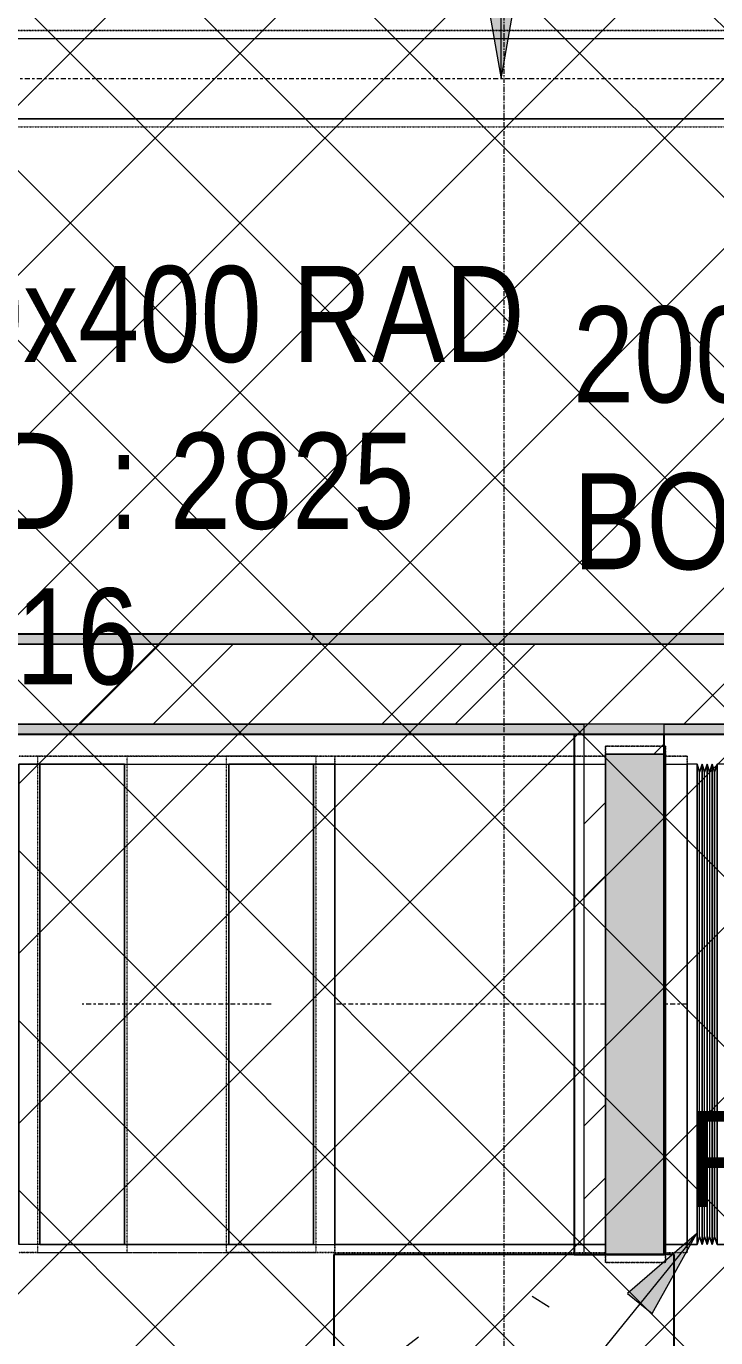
# Model space of a CAD drawing. Header units: inches. Extents: x -83664 to 20107, y -47222 to 19398.
# Drawn here: x -29166 to -27444, y -27548 to -24271 of the extents above; entities that cross this region are included whole.
import ezdxf

# ---------------------------------------------------------------- set-up
doc = ezdxf.new("R2010")
doc.units = ezdxf.units.IN
doc.header["$MEASUREMENT"] = 0
for name, pattern in [('Center', [29.999999, 12, -6, 6, -6]), ('Grid Line', [22.225, 12.7, -3.175, 3.175, -3.175]), ('Hidden 0_50', [1.0584, 0.5292, -0.5292])]:
    doc.linetypes.add(name, pattern=pattern)
for name, color, linetype, lineweight in [('A-DETL-GENF', 7, 'Continuous', 9), ('A-WALL', 7, 'Continuous', 9), ('A-WALL-PATT', 7, 'Continuous', 25), ('G-ANNO-TEXT', 7, 'Continuous', 9), ('M-HVAC-DUCT-CNTR', 7, 'Center', 9), ('M-HVAC-DUCT-IDEN', 7, 'Continuous', 18), ('S-GRID', 7, 'Continuous', 9)]:
    doc.layers.add(name, color=color, linetype=linetype, lineweight=lineweight)
doc.layers.add('M-HVAC-DUCT', color=7, linetype='Continuous', lineweight=9, true_color=0xffe97f)
doc.styles.add('Arial Narrow_21', font='ARIALN.TTF', dxfattribs={"height": 240})
pattern_1 = [(0, (0, 0), (1219.2, 304.8), [50.292, -864.108, 50.292, -864.108, -4876.8]), (0, (0, 0), (1219.2, 304.8), [-1828.8, 50.292, -1778.508, 50.292, -864.108, -2133.6]), (0, (0, 0), (1219.2, 304.8), [-4572, 50.292, -559.308, 50.292, -1473.708]), (120, (457.2, 152.4), (-873.56454, 903.45817), [50.292, -864.108, 50.292, -864.108, -4876.8]), (120, (457.2, 152.4), (-873.56454, 903.45817), [-1828.8, 50.292, -1778.508, 50.292, -864.108, -2133.6]), (120, (457.2, 152.4), (-873.56454, 903.45817), [-4572, 50.292, -559.308, 50.292, -1473.708]), (240, (609.6, 762), (-345.63546, -1208.25817), [50.292, -864.108, 50.292, -864.108, -4876.8]), (240, (609.6, 762), (-345.63546, -1208.25817), [-1828.8, 50.292, -1778.508, 50.292, -864.108, -2133.6]), (240, (609.6, 762), (-345.63546, -1208.25817), [-4572, 50.292, -559.308, 50.292, -1473.708])]
pattern_2 = [(45, (0, 0), (-377.1708, 377.1708), []), (45, (0, 571.5), (-377.1708, 377.1708), [])]

# ---------------------------------------------------------------- blocks, each defined once
blk = doc.blocks.new('M_Rectangular Elbow - Radius - 0_75 W-8294785-FIRST FLOOR AC CONDITIONING LAYOUT - PART A')
at = {"layer": 'M-HVAC-DUCT', "color": 6, "true_color": 0xff00ff}
for p, q in [((123008.5, 72257.7), (122796.9, 72257.7)), ((122796.9, 72257.7), (122796.9, 71057.7)), ((122796.9, 72257.7), (123061.4, 72257.7)), ((123008.5, 71057.7), (123008.5, 72257.7)), ((123061.4, 72257.7), (123008.5, 72257.7)), ((123061.4, 72257.7), (123061.4, 71057.7)), ((123061.4, 71057.7), (123061.4, 72257.7)), ((122796.9, 71057.7), (123008.5, 71057.7)), ((122796.9, 71057.7), (123061.4, 71057.7)), ((123008.5, 71057.7), (123061.4, 71057.7))]:
    blk.add_line(p, q, dxfattribs=at)
blk = doc.blocks.new('GCE-DA-Fire Damper-Rectangular - Standard-8296427-FIRST FLOOR AC CONDITIONING LAYOUT - PART A')
at = {"layer": 'A-DETL-GENF', "true_color": 0xff00ff}
blk.add_hatch(color=6, dxfattribs=at).paths.add_polyline_path([(-75, 625), (75, 625), (75, -625), (-75, -625), (-75, 318.4)])
at = {"layer": 'A-DETL-GENF', "color": 6, "true_color": 0xff00ff}
for p, q in [((75, 625), (-75, 625)), ((-75, 625), (-75, -625)), ((75, -625), (75, 625)), ((-75, -625), (75, -625))]:
    blk.add_line(p, q, dxfattribs=at)
at = {"layer": 'M-HVAC-DUCT', "color": 6, "true_color": 0xff00ff}
for p, q in [((-75, -625), (-75, 625)), ((-75, 625), (75, 625)), ((75, 625), (75, -625)), ((75, -625), (-75, -625))]:
    blk.add_line(p, q, dxfattribs=at)
blk = doc.blocks.new('Bmt_ME_DUCRectangular Flexible connection_FCU - Standard-9576350-FIRST FLOOR AC CONDITIONING LAYOUT - PART A')
at = {"layer": 'M-HVAC-DUCT', "color": 6, "true_color": 0xff00ff}
for p, q in [((-50, -600), (-50, 600)), ((-50, 600), (-50, -600)), ((-50, 600), (-25, 600)), ((-50, 600), (-25, 600)), ((-25, -600), (-25, 600)), ((-25, 600), (-25, -600)), ((-25, 600), (-25, -600)), ((-25, -600), (-25, 600)), ((-25, 600), (-18.75, 580)), ((-18.75, 580), (-25, 600)), ((-12.5, 600), (-18.75, 580)), ((-18.75, 580), (-12.5, 600)), ((-12.5, 600), (-6.25, 580)), ((-6.25, 580), (-12.5, 600)), ((-12.5, 600), (-12.5, -600)), ((-12.5, -600), (-12.5, 600)), ((0, 600), (-6.25, 580)), ((-6.25, 580), (0, 600)), ((0, 600), (6.25, 580)), ((6.25, 580), (0, 600)), ((0, -600), (0, 600)), ((0, 600), (0, -600)), ((12.5, 600), (6.25, 580)), ((6.25, 580), (12.5, 600)), ((12.5, 600), (18.75, 580)), ((18.75, 580), (12.5, 600)), ((12.5, 600), (12.5, -600)), ((12.5, -600), (12.5, 600)), ((25, 600), (18.75, 580)), ((18.75, 580), (25, 600)), ((25, -600), (25, 600)), ((25, 600), (25, -600)), ((25, 600), (50, 600)), ((25, 600), (50, 600)), ((25, 600), (25, -600)), ((25, -600), (25, 600)), ((50, -600), (50, 600)), ((50, 600), (50, -600)), ((-18.75, -580), (-18.75, 580)), ((-18.75, 580), (-18.75, -580)), ((-6.25, 580), (-6.25, -580)), ((-6.25, 580), (-6.25, -580)), ((6.25, -580), (6.25, 580)), ((6.25, -580), (6.25, 580)), ((18.75, -580), (18.75, 580)), ((18.75, -580), (18.75, 580)), ((-25, -600), (-18.75, -580)), ((-18.75, -580), (-25, -600)), ((-12.5, -600), (-18.75, -580)), ((-18.75, -580), (-12.5, -600)), ((-12.5, -600), (-6.25, -580)), ((-6.25, -580), (-12.5, -600)), ((0, -600), (-6.25, -580)), ((-6.25, -580), (0, -600)), ((0, -600), (6.25, -580)), ((6.25, -580), (0, -600)), ((12.5, -600), (6.25, -580)), ((6.25, -580), (12.5, -600)), ((12.5, -600), (18.75, -580)), ((18.75, -580), (12.5, -600)), ((25, -600), (18.75, -580)), ((18.75, -580), (25, -600)), ((-25, -600), (-50, -600)), ((-50, -600), (-25, -600)), ((25, -600), (50, -600)), ((50, -600), (25, -600))]:
    blk.add_line(p, q, dxfattribs=at)
blk = doc.blocks.new('TEMW-SMBZ-HO-BM-HVAC-00002_rvt-1-FIRST FLOOR AC CONDITIONING LAYOUT - PART A')
at = {"layer": 'M-HVAC-DUCT', "color": 6, "linetype": 'Hidden 0_50', "true_color": 0xff00ff}
for p, q in [((124159.4, 74090.2), (120224.9, 74090.2)), ((120224.9, 74090.2), (124159.4, 74090.2)), ((120224.9, 73850.2), (124159.4, 73850.2)), ((120224.9, 73850.2), (124159.4, 73850.2)), ((123887.4, 72302.7), (123737.4, 72302.7)), ((123737.4, 72302.7), (123737.4, 71012.7)), ((123737.4, 71012.7), (123737.4, 72302.7)), ((123737.4, 72302.7), (123887.4, 72302.7)), ((123887.4, 71012.7), (123887.4, 72302.7)), ((123887.4, 72302.7), (123887.4, 71012.7)), ((122272, 72277.7), (122318.9, 72277.7)), ((122542.5, 72277.7), (122272, 72277.7)), ((122542.5, 72277.7), (122318.9, 72277.7)), ((122318.9, 72277.7), (122318.9, 71037.7)), ((122318.9, 72277.7), (122790.9, 72277.7)), ((122542.5, 72277.7), (122318.9, 72277.7)), ((122318.9, 72277.7), (122318.9, 71037.7)), ((122542.5, 71037.7), (122542.5, 72277.7)), ((123014.5, 72277.7), (122542.5, 72277.7)), ((122542.5, 71037.7), (122542.5, 72277.7)), ((122790.9, 71037.7), (122790.9, 72277.7)), ((122790.9, 72277.7), (123014.5, 72277.7)), ((123061.4, 72277.7), (122790.9, 72277.7)), ((122790.9, 72277.7), (123014.5, 72277.7)), ((122790.9, 71037.7), (122790.9, 72277.7)), ((123014.5, 72277.7), (123014.5, 71037.7)), ((123014.5, 72277.7), (123061.4, 72277.7)), ((123014.5, 72277.7), (123014.5, 71037.7)), ((123061.4, 71037.7), (123061.4, 72277.7)), ((123061.4, 71037.7), (123061.4, 72277.7)), ((123061.4, 72277.7), (123061.4, 71037.7)), ((123061.4, 71037.7), (123061.4, 72277.7)), ((123737.4, 72277.7), (123061.4, 72277.7)), ((123061.4, 72277.7), (123737.4, 72277.7)), ((123737.4, 72277.7), (123737.4, 71037.7)), ((123737.4, 71037.7), (123737.4, 72277.7)), ((123887.4, 72277.7), (123887.4, 71037.7)), ((123887.4, 71037.7), (123887.4, 72277.7)), ((123941.7, 72277.7), (123887.4, 72277.7)), ((123887.4, 72277.7), (123941.7, 72277.7)), ((123941.7, 72277.7), (123941.7, 71037.7)), ((123941.7, 71037.7), (123941.7, 72277.7)), ((122272, 71037.7), (122542.5, 71037.7)), ((122318.9, 71037.7), (122272, 71037.7)), ((122318.9, 71037.7), (122542.5, 71037.7)), ((122318.9, 71037.7), (122790.9, 71037.7)), ((122318.9, 71037.7), (122542.5, 71037.7)), ((122542.5, 71037.7), (123014.5, 71037.7)), ((123014.5, 71037.7), (122790.9, 71037.7)), ((123014.5, 71037.7), (122790.9, 71037.7)), ((122790.9, 71037.7), (123061.4, 71037.7)), ((123061.4, 71037.7), (123014.5, 71037.7)), ((123061.4, 71037.7), (123737.4, 71037.7)), ((123061.4, 71037.7), (123737.4, 71037.7)), ((123737.4, 71012.7), (123887.4, 71012.7)), ((123887.4, 71012.7), (123737.4, 71012.7)), ((123887.4, 71037.7), (123941.7, 71037.7)), ((123887.4, 71037.7), (123941.7, 71037.7))]:
    blk.add_line(p, q, dxfattribs=at)
at = {"layer": 'M-HVAC-DUCT', "color": 6, "true_color": 0xff00ff}
for p, q in [((120224.9, 74070.2), (124159.4, 74070.2)), ((120224.9, 74070.2), (124159.4, 74070.2)), ((124159.4, 73870.2), (120224.9, 73870.2)), ((120224.9, 73870.2), (124159.4, 73870.2)), ((122536.4, 72257.7), (122324.9, 72257.7)), ((122324.9, 72257.7), (122324.9, 71057.7)), ((122324.9, 72257.7), (122796.9, 72257.7)), ((122536.4, 71057.7), (122536.4, 72257.7)), ((122536.4, 72257.7), (123008.5, 72257.7)), ((122796.9, 71057.7), (122796.9, 72257.7)), ((122796.9, 72257.7), (123008.5, 72257.7)), ((123008.5, 72257.7), (123008.5, 71057.7)), ((123061.4, 71057.7), (123061.4, 72257.7)), ((123061.4, 72257.7), (123061.4, 71057.7)), ((123061.4, 72257.7), (123737.4, 72257.7)), ((123061.4, 72257.7), (123737.4, 72257.7)), ((123737.4, 71057.7), (123737.4, 72257.7)), ((123737.4, 72257.7), (123737.4, 71057.7)), ((123887.4, 71057.7), (123887.4, 72257.7)), ((123887.4, 72257.7), (123887.4, 71057.7)), ((123887.4, 72257.7), (123941.7, 72257.7)), ((123887.4, 72257.7), (123941.7, 72257.7)), ((123941.7, 71057.7), (123941.7, 72257.7)), ((123941.7, 72257.7), (123941.7, 71057.7)), ((122324.9, 71057.7), (122536.4, 71057.7)), ((122796.9, 71057.7), (122324.9, 71057.7)), ((122536.4, 71057.7), (123008.5, 71057.7)), ((123008.5, 71057.7), (122796.9, 71057.7)), ((123737.4, 71057.7), (123061.4, 71057.7)), ((123061.4, 71057.7), (123737.4, 71057.7)), ((123941.7, 71057.7), (123887.4, 71057.7)), ((123887.4, 71057.7), (123941.7, 71057.7))]:
    blk.add_line(p, q, dxfattribs=at)
at = {"layer": 'M-HVAC-DUCT-CNTR', "color": 6, "true_color": 0xff00ff}
for p, q in [((124159.4, 73970.2), (120224.9, 73970.2)), ((122902.7, 71657.7), (122430.7, 71657.7)), ((123737.4, 71657.7), (123061.4, 71657.7)), ((123941.7, 71657.7), (123887.4, 71657.7))]:
    blk.add_line(p, q, dxfattribs=at)
at = {"layer": 'M-HVAC-DUCT', "color": 6, "linetype": 'Hidden 0_50', "lineweight": 9, "true_color": 0xff00ff, "extrusion": (0, 0, -1)}
for name, p in [('M_Rectangular Elbow - Radius - 0_75 W-8294785-FIRST FLOOR AC CONDITIONING LAYOUT - PART A', (-245333.4, 0)), ('Bmt_ME_DUCRectangular Flexible connection_FCU - Standard-9576350-FIRST FLOOR AC CONDITIONING LAYOUT - PART A', (-123991.7, 71657.7))]:
    blk.add_blockref(name, p, dxfattribs=at)
at = {"layer": 'M-HVAC-DUCT', "color": 6, "linetype": 'Hidden 0_50', "lineweight": 9, "true_color": 0xff00ff}
blk.add_blockref('M_Rectangular Elbow - Radius - 0_75 W-8294785-FIRST FLOOR AC CONDITIONING LAYOUT - PART A', (0, 0), dxfattribs=at)
at = {"layer": 'M-HVAC-DUCT', "color": 6, "linetype": 'Hidden 0_50', "lineweight": 9, "true_color": 0xff00ff, "extrusion": (0, 0, -1), "rotation": 180}
blk.add_blockref('GCE-DA-Fire Damper-Rectangular - Standard-8296427-FIRST FLOOR AC CONDITIONING LAYOUT - PART A', (-123812.4, 71657.7), dxfattribs=at)
blk = doc.blocks.new('TEMW-SMBZ-HO-BM-HVAC-00002_rvt-2-FIRST FLOOR AC CONDITIONING LAYOUT - PART A')
at = {"layer": 'M-HVAC-DUCT', "color": 6, "linetype": 'Hidden 0_50', "true_color": 0xff00ff}
for p, q in [((124159.4, 74090.2), (120224.9, 74090.2)), ((120224.9, 74090.2), (124159.4, 74090.2)), ((120224.9, 73850.2), (124159.4, 73850.2)), ((120224.9, 73850.2), (124159.4, 73850.2)), ((123887.4, 72302.7), (123737.4, 72302.7)), ((123737.4, 72302.7), (123737.4, 71012.7)), ((123737.4, 71012.7), (123737.4, 72302.7)), ((123737.4, 72302.7), (123887.4, 72302.7)), ((123887.4, 71012.7), (123887.4, 72302.7)), ((123887.4, 72302.7), (123887.4, 71012.7)), ((122272, 72277.7), (122318.9, 72277.7)), ((122542.5, 72277.7), (122272, 72277.7)), ((122542.5, 72277.7), (122318.9, 72277.7)), ((122318.9, 72277.7), (122318.9, 71037.7)), ((122318.9, 72277.7), (122790.9, 72277.7)), ((122542.5, 72277.7), (122318.9, 72277.7)), ((122318.9, 72277.7), (122318.9, 71037.7)), ((122542.5, 71037.7), (122542.5, 72277.7)), ((123014.5, 72277.7), (122542.5, 72277.7)), ((122542.5, 71037.7), (122542.5, 72277.7)), ((122790.9, 71037.7), (122790.9, 72277.7)), ((122790.9, 72277.7), (123014.5, 72277.7)), ((123061.4, 72277.7), (122790.9, 72277.7)), ((122790.9, 72277.7), (123014.5, 72277.7)), ((122790.9, 71037.7), (122790.9, 72277.7)), ((123014.5, 72277.7), (123014.5, 71037.7)), ((123014.5, 72277.7), (123061.4, 72277.7)), ((123014.5, 72277.7), (123014.5, 71037.7)), ((123061.4, 71037.7), (123061.4, 72277.7)), ((123061.4, 71037.7), (123061.4, 72277.7)), ((123061.4, 72277.7), (123061.4, 71037.7)), ((123061.4, 71037.7), (123061.4, 72277.7)), ((123737.4, 72277.7), (123061.4, 72277.7)), ((123061.4, 72277.7), (123737.4, 72277.7)), ((123737.4, 72277.7), (123737.4, 71037.7)), ((123737.4, 71037.7), (123737.4, 72277.7)), ((123887.4, 72277.7), (123887.4, 71037.7)), ((123887.4, 71037.7), (123887.4, 72277.7)), ((123941.7, 72277.7), (123887.4, 72277.7)), ((123887.4, 72277.7), (123941.7, 72277.7)), ((123941.7, 72277.7), (123941.7, 71037.7)), ((123941.7, 71037.7), (123941.7, 72277.7)), ((122272, 71037.7), (122542.5, 71037.7)), ((122318.9, 71037.7), (122272, 71037.7)), ((122318.9, 71037.7), (122542.5, 71037.7)), ((122318.9, 71037.7), (122790.9, 71037.7)), ((122318.9, 71037.7), (122542.5, 71037.7)), ((122542.5, 71037.7), (123014.5, 71037.7)), ((123014.5, 71037.7), (122790.9, 71037.7)), ((123014.5, 71037.7), (122790.9, 71037.7)), ((122790.9, 71037.7), (123061.4, 71037.7)), ((123061.4, 71037.7), (123014.5, 71037.7)), ((123061.4, 71037.7), (123737.4, 71037.7)), ((123061.4, 71037.7), (123737.4, 71037.7)), ((123737.4, 71012.7), (123887.4, 71012.7)), ((123887.4, 71012.7), (123737.4, 71012.7)), ((123887.4, 71037.7), (123941.7, 71037.7)), ((123887.4, 71037.7), (123941.7, 71037.7))]:
    blk.add_line(p, q, dxfattribs=at)
at = {"layer": 'M-HVAC-DUCT', "color": 6, "true_color": 0xff00ff}
for p, q in [((120224.9, 74070.2), (124159.4, 74070.2)), ((120224.9, 74070.2), (124159.4, 74070.2)), ((124159.4, 73870.2), (120224.9, 73870.2)), ((120224.9, 73870.2), (124159.4, 73870.2)), ((122536.4, 72257.7), (122324.9, 72257.7)), ((122324.9, 72257.7), (122324.9, 71057.7)), ((122324.9, 72257.7), (122796.9, 72257.7)), ((122536.4, 71057.7), (122536.4, 72257.7)), ((122536.4, 72257.7), (123008.5, 72257.7)), ((122796.9, 71057.7), (122796.9, 72257.7)), ((122796.9, 72257.7), (123008.5, 72257.7)), ((123008.5, 72257.7), (123008.5, 71057.7)), ((123061.4, 71057.7), (123061.4, 72257.7)), ((123061.4, 72257.7), (123061.4, 71057.7)), ((123061.4, 72257.7), (123737.4, 72257.7)), ((123061.4, 72257.7), (123737.4, 72257.7)), ((123737.4, 71057.7), (123737.4, 72257.7)), ((123737.4, 72257.7), (123737.4, 71057.7)), ((123887.4, 71057.7), (123887.4, 72257.7)), ((123887.4, 72257.7), (123887.4, 71057.7)), ((123887.4, 72257.7), (123941.7, 72257.7)), ((123887.4, 72257.7), (123941.7, 72257.7)), ((123941.7, 71057.7), (123941.7, 72257.7)), ((123941.7, 72257.7), (123941.7, 71057.7)), ((122324.9, 71057.7), (122536.4, 71057.7)), ((122796.9, 71057.7), (122324.9, 71057.7)), ((122536.4, 71057.7), (123008.5, 71057.7)), ((123008.5, 71057.7), (122796.9, 71057.7)), ((123737.4, 71057.7), (123061.4, 71057.7)), ((123061.4, 71057.7), (123737.4, 71057.7)), ((123941.7, 71057.7), (123887.4, 71057.7)), ((123887.4, 71057.7), (123941.7, 71057.7))]:
    blk.add_line(p, q, dxfattribs=at)
at = {"layer": 'M-HVAC-DUCT-CNTR', "color": 6, "true_color": 0xff00ff}
for p, q in [((124159.4, 73970.2), (120224.9, 73970.2)), ((122902.7, 71657.7), (122430.7, 71657.7)), ((123737.4, 71657.7), (123061.4, 71657.7)), ((123941.7, 71657.7), (123887.4, 71657.7))]:
    blk.add_line(p, q, dxfattribs=at)
at = {"layer": 'M-HVAC-DUCT', "color": 6, "linetype": 'Hidden 0_50', "lineweight": 9, "true_color": 0xff00ff, "extrusion": (0, 0, -1)}
for name, p in [('M_Rectangular Elbow - Radius - 0_75 W-8294785-FIRST FLOOR AC CONDITIONING LAYOUT - PART A', (-245333.4, 0)), ('Bmt_ME_DUCRectangular Flexible connection_FCU - Standard-9576350-FIRST FLOOR AC CONDITIONING LAYOUT - PART A', (-123991.7, 71657.7))]:
    blk.add_blockref(name, p, dxfattribs=at)
at = {"layer": 'M-HVAC-DUCT', "color": 6, "linetype": 'Hidden 0_50', "lineweight": 9, "true_color": 0xff00ff}
blk.add_blockref('M_Rectangular Elbow - Radius - 0_75 W-8294785-FIRST FLOOR AC CONDITIONING LAYOUT - PART A', (0, 0), dxfattribs=at)
at = {"layer": 'M-HVAC-DUCT', "color": 6, "linetype": 'Hidden 0_50', "lineweight": 9, "true_color": 0xff00ff, "extrusion": (0, 0, -1), "rotation": 180}
blk.add_blockref('GCE-DA-Fire Damper-Rectangular - Standard-8296427-FIRST FLOOR AC CONDITIONING LAYOUT - PART A', (-123812.4, 71657.7), dxfattribs=at)
blk = doc.blocks.new('SMBZ_Hospital Arch Model_2026_01_29_rvt-1-FIRST FLOOR AC CONDITIONING LAYOUT - PART A')
at = {"layer": 'A-WALL-PATT', "lineweight": 9, "true_color": 0xbbbbbb}
h = blk.add_hatch(dxfattribs=at)
h.set_pattern_fill('FP_13', color=9, style=0, pattern_type=2)
h.set_pattern_definition(pattern_1)
h.paths.add_polyline_path([(134497, 72557.7), (166659.4, 72557.7), (166659.4, 72582.7), (114909.4, 72582.7), (114909.4, 72557.7), (132914.7, 72557.7)])
h = blk.add_hatch(dxfattribs=at)
h.set_pattern_fill('FP_13', color=9, style=0, pattern_type=2)
h.set_pattern_definition(pattern_1)
h.paths.add_polyline_path([(123421.1, 72557.7), (123686, 72557.7), (123686, 72582.7), (115134.4, 72582.7), (115134.4, 72557.7), (120256.5, 72557.7)])
h = blk.add_hatch(dxfattribs=at)
h.set_pattern_fill('FP_13', color=9, style=0, pattern_type=2)
h.set_pattern_definition(pattern_1)
h.paths.add_polyline_path([(145572.9, 72557.7), (166659.4, 72557.7), (166659.4, 72582.7), (123686, 72582.7), (123686, 72557.7), (143990.6, 72557.7)])
h = blk.add_hatch(dxfattribs=at)
h.set_pattern_fill('FP_12', color=9, style=0, pattern_type=2)
h.set_pattern_definition(pattern_2)
h.paths.add_polyline_path([(166659.4, 72357.7), (166659.4, 72557.7), (115109.4, 72557.7), (115109.4, 72357.7), (166461.3, 72357.7), (166461.3, 72526), (166611.3, 72526), (166611.3, 72357.7), (166634.4, 72357.7)])
h.paths.add_polyline_path([(148287, 72382.7), (146937, 72382.7), (146937, 72532.7), (148287, 72532.7), (148287, 72428.4)])
h.paths.add_polyline_path([(151156.4, 72382.7), (150032.4, 72382.7), (150032.4, 72532.7), (151156.4, 72532.7), (151156.4, 72417.2)])
h.paths.add_polyline_path([(134923.8, 72404.6), (134923.8, 72554.6), (135947.8, 72554.6), (135947.8, 72404.6)])
h = blk.add_hatch(dxfattribs=at)
h.set_pattern_fill('FP_12', color=9, style=0, pattern_type=2)
h.set_pattern_definition(pattern_2)
h.paths.add_polyline_path([(123686, 72357.7), (123686, 72557.7), (115134.4, 72557.7), (115134.4, 72357.7), (123684.4, 72357.7)])
h = blk.add_hatch(dxfattribs=at)
h.set_pattern_fill('FP_12', color=9, style=0, pattern_type=2)
h.set_pattern_definition(pattern_2)
h.paths.add_polyline_path([(166659.4, 72357.7), (166659.4, 72557.7), (123686, 72557.7), (123686, 72357.7), (166461.3, 72357.7), (166461.3, 72526), (166611.3, 72526), (166611.3, 72357.7), (166634.4, 72357.7)])
h.paths.add_polyline_path([(148287, 72382.7), (146937, 72382.7), (146937, 72532.7), (148287, 72532.7), (148287, 72442.6)])
h.paths.add_polyline_path([(150032.4, 72382.7), (150032.4, 72532.7), (151156.4, 72532.7), (151156.4, 72382.7)])
h.paths.add_polyline_path([(134923.8, 72404.6), (134923.8, 72554.6), (135947.8, 72554.6), (135947.8, 72404.6)])
h = blk.add_hatch(dxfattribs=at)
h.set_pattern_fill('FP_13', color=9, style=0, pattern_type=2)
h.set_pattern_definition(pattern_1)
h.paths.add_polyline_path([(166434.4, 72332.7), (166434.4, 72357.7), (115134.4, 72357.7), (115134.4, 72332.7), (166409.4, 72332.7)])
h = blk.add_hatch(dxfattribs=at)
h.set_pattern_fill('FP_13', color=9, style=0, pattern_type=2)
h.set_pattern_definition(pattern_1)
h.paths.add_polyline_path([(123684.4, 72332.7), (123684.4, 72357.7), (115134.4, 72357.7), (115134.4, 72332.7), (123659.4, 72332.7)])
h = blk.add_hatch(dxfattribs=at)
h.set_pattern_fill('FP_12', color=9, style=0, pattern_type=2)
h.set_pattern_definition(pattern_2)
h.paths.add_polyline_path([(123737.4, 71032.7), (123737.4, 72282.7), (123884.4, 72282.7), (123884.4, 72357.7), (123684.4, 72357.7), (123684.4, 71032.7)])
h = blk.add_hatch(dxfattribs=at)
h.set_pattern_fill('FP_13', color=9, style=0, pattern_type=2)
h.set_pattern_definition(pattern_1)
h.paths.add_polyline_path([(124084.4, 72332.7), (166434.4, 72332.7), (166434.4, 72357.7), (123884.4, 72357.7), (123884.4, 72332.7)])
h = blk.add_hatch(dxfattribs=at)
h.set_pattern_fill('FP_13', color=9, style=0, pattern_type=2)
h.set_pattern_definition(pattern_1)
h.paths.add_polyline_path([(123659.4, 71032.7), (123684.4, 71032.7), (123684.4, 72332.7), (123659.4, 72332.7), (123659.4, 71339.3)])
h = blk.add_hatch(dxfattribs=at)
h.set_pattern_fill('FP_14', color=9, style=0, pattern_type=2)
h.set_pattern_definition([(50, (0, 0), (1093.1044, -95.634), [114.3, -1257.3]), (355, (0, 0), (-211.4575, 1146.341), [91.44, -1005.84]), (100.451, (91.1, -8), (881.656, 1050.7), [97.14, -1068.54]), (46.184, (0, 304.8), (1626.475, -252.257), [171.45, -1885.95]), (96.636, (135.5, 283.8), (1424.416, 1484.565), [145.71, -1602.811]), (351.184, (0, 304.8), (1424.43, 1484.551), [137.16, -1508.76]), (21, (152.4, 228.6), (909.6863, -613.591), [114.3, -1257.3]), (326, (152.4, 228.6), (370.812, 1105.129), [91.44, -1005.84]), (71.451, (228.2, 177.5), (1280.503, 491.528), [97.14, -1068.54]), (37.5, (0, 0), (18.5313, 507.3303), [50.292, -943.356, 50.292, -970.788, -1009.65]), (37.5, (0, 0), (18.5313, 507.3303), [-2014.728, 50.292, -959.358]), (7.5, (0, 0), (400.9178, 601.0836), [50.292, -531.876, 50.292, -920.496, -384.81]), (7.5, (0, 0), (400.9178, 601.0836), [-1552.956, 50.292, -334.518]), (327.5, (-339.85, 0), (813.5452, -34.3737), [50.292, -330.708, 50.292, -1138.428, -1577.34]), (327.5, (-339.85, 0), (813.5452, -34.3737), [-1569.72, 50.292, -1527.048]), (317.5, (-492.25, 0), (888.7755, 152.56), [50.292, -445.008, 50.292, -739.14, -1120.14]), (317.5, (-492.25, 0), (888.7755, 152.56), [-1284.732, 50.292, -1069.848])])
h.paths.add_polyline_path([(123421.1, 70182.7), (123509.3, 70182.7), (123509.3, 70207.7), (123909.4, 70207.7), (123909.4, 71032.7), (123059.4, 71032.7), (123059.4, 70182.7)])
at = {"layer": 'A-WALL', "color": 9, "lineweight": 25, "true_color": 0xbbbbbb}
for p, q in [((124159.4, 72582.7), (115134.4, 72582.7)), ((123686, 72582.7), (115134.4, 72582.7)), ((124159.4, 72582.7), (123686, 72582.7)), ((115134.4, 72332.7), (124159.4, 72332.7)), ((115134.4, 72332.7), (123659.4, 72332.7)), ((123659.4, 72332.7), (123659.4, 71032.7)), ((123884.4, 71032.7), (123884.4, 72332.7)), ((123884.4, 72332.7), (124084.4, 72332.7)), ((123909.4, 71032.7), (123059.4, 71032.7)), ((123059.4, 71032.7), (123059.4, 70182.7)), ((123659.4, 71032.7), (123884.4, 71032.7)), ((123909.4, 70207.7), (123909.4, 71032.7))]:
    blk.add_line(p, q, dxfattribs=at)
at = {"layer": 'A-WALL', "color": 9, "true_color": 0xbbbbbb}
for p, q in [((124159.4, 72582.7), (115134.4, 72582.7)), ((123686, 72582.7), (115134.4, 72582.7)), ((124159.4, 72582.7), (123686, 72582.7)), ((124159.4, 72557.7), (115134.4, 72557.7)), ((115134.4, 72557.7), (123686, 72557.7)), ((123686, 72557.7), (124159.4, 72557.7)), ((124159.4, 72357.7), (115134.4, 72357.7)), ((115134.4, 72357.7), (123684.4, 72357.7)), ((123684.4, 72332.7), (123684.4, 72357.7)), ((123884.4, 72332.7), (123884.4, 72357.7)), ((123884.4, 72357.7), (124159.4, 72357.7)), ((115134.4, 72332.7), (123659.4, 72332.7)), ((115134.4, 72332.7), (123659.4, 72332.7)), ((123659.4, 72332.7), (123659.4, 71032.7)), ((123684.4, 71032.7), (123684.4, 72332.7)), ((123884.4, 72332.7), (124084.4, 72332.7)), ((123884.4, 71032.7), (123884.4, 72332.7)), ((123884.4, 72332.7), (124084.4, 72332.7)), ((123059.4, 70182.7), (123059.4, 71032.7)), ((123059.4, 71032.7), (123909.4, 71032.7)), ((123884.4, 71032.7), (123659.4, 71032.7)), ((123909.4, 71032.7), (123909.4, 70207.7))]:
    blk.add_line(p, q, dxfattribs=at)

msp = doc.modelspace()

# ---------------------------------------------------------------- hatches: boundary and pattern name
at = {"layer": 'A-DETL-GENF', "true_color": 0xff0000}
h = msp.add_hatch(dxfattribs=at)
h.set_pattern_fill('FP_59', color=1, style=0, pattern_type=2)
h.set_pattern_definition([(45, (-151456.65, -98372.2), (-212.13203, 212.13203), []), (135, (-151456.65, -98372.2), (-212.13203, -212.13203), [])])
h.paths.add_polyline_path([(-62993, -37189.5), (-27297.3, -37189.5), (-27297.3, -98.4), (-62993, -98.4), (-62993, -33333)])
at = {"layer": 'G-ANNO-TEXT'}
msp.add_hatch(color=256, dxfattribs=at).paths.add_polyline_path([(-27491.4, -27287.6), (-27664, -27437.4), (-27602.3, -27487.3)])
at = {"layer": 'M-HVAC-DUCT-IDEN', "lineweight": 9}
msp.add_hatch(color=256, dxfattribs=at).paths.add_polyline_path([(-27979.7, -24402), (-27940, -24177), (-28019.4, -24177)])

# ---------------------------------------------------------------- linework, layer by layer
at = {"layer": 'G-ANNO-TEXT'}
for p, q in [((-27491.4, -27287.6), (-29271.8, -29482.9)), ((-27491.4, -27287.6), (-27664, -27437.4)), ((-27602.3, -27487.3), (-27491.4, -27287.6)), ((-27664, -27437.4), (-27602.3, -27487.3))]:
    msp.add_line(p, q, dxfattribs=at)
at = {"layer": 'M-HVAC-DUCT-IDEN', "lineweight": 9}
for p, q in [((-27979.7, -24402), (-27979.7, -23541.1)), ((-28019.4, -24177), (-27979.7, -24402)), ((-27979.7, -24402), (-27940, -24177))]:
    msp.add_line(p, q, dxfattribs=at)
at = {"layer": 'S-GRID', "color": 254, "linetype": 'Grid Line', "true_color": 0xdcdcdc}
msp.add_line((-27972.3, -44103.7), (-27972.3, 15149.1), dxfattribs=at)

# ---------------------------------------------------------------- block references
at = {"lineweight": 5}
for name in ['SMBZ_Hospital Arch Model_2026_01_29_rvt-1-FIRST FLOOR AC CONDITIONING LAYOUT - PART A', 'TEMW-SMBZ-HO-BM-HVAC-00002_rvt-1-FIRST FLOOR AC CONDITIONING LAYOUT - PART A', 'TEMW-SMBZ-HO-BM-HVAC-00002_rvt-2-FIRST FLOOR AC CONDITIONING LAYOUT - PART A']:
    msp.add_blockref(name, (-151456.7, -98372.2), dxfattribs=at)

# ---------------------------------------------------------------- texts
at = {"layer": 'G-ANNO-TEXT', "char_height": 240, "attachment_point": 1, "style": 'Arial Narrow_21'}
for s, insert, width in [('MSFD-16', (-30061.6, -25675.2), 1491.139), ('FD-44', (-27513.9, -26980.8), 974.05)]:
    msp.add_mtext(s, dxfattribs=dict(at, insert=insert, width=width))
at = {"layer": 'M-HVAC-DUCT-IDEN', "lineweight": 9, "char_height": 240, "attachment_point": 1, "style": 'Arial Narrow_21'}
for s, insert, width in [('750x400 RAD', (-29632.6, -24870), 2152.531), ('200x150 RAD', (-27800.4, -24970.8), 2152.531), ('BOD : 2825', (-29632.6, -25286.7), 1803.797), ('BOD : 3680', (-27800.4, -25387.6), 1803.797)]:
    msp.add_mtext(s, dxfattribs=dict(at, insert=insert, width=width))

doc.saveas('drawing.dxf')
